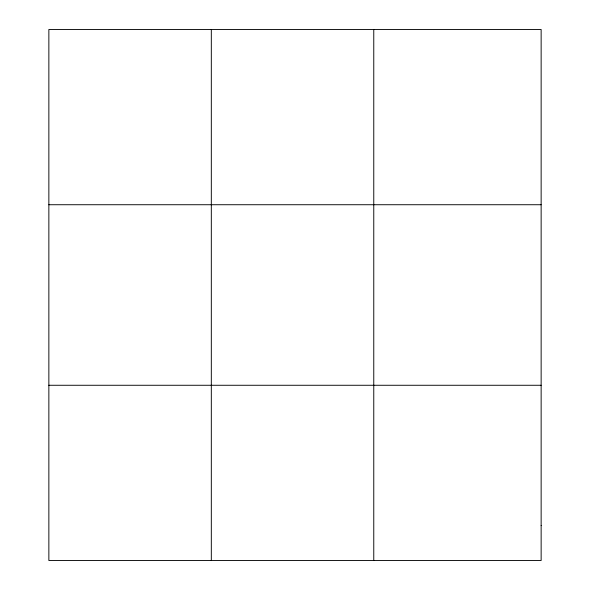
<?xml version="1.0" encoding="UTF-8"?>
<svg xmlns="http://www.w3.org/2000/svg" width="590" height="590" viewBox="0 0 590 590"><rect width="100%" height="100%" fill="white"/><g stroke="black" fill="none" stroke-linecap="round" stroke-linejoin="round"><path stroke-width="0.89" d="M211.316 560.5L211.316 29.5M373.765 560.5L373.765 29.5M48.859 204.73L541.141 204.73M48.859 385.27L541.141 385.27M541.141 525.454L541.141 560.5L48.859 560.5L48.859 29.5L541.141 29.5L541.141 525.454"/></g></svg>
